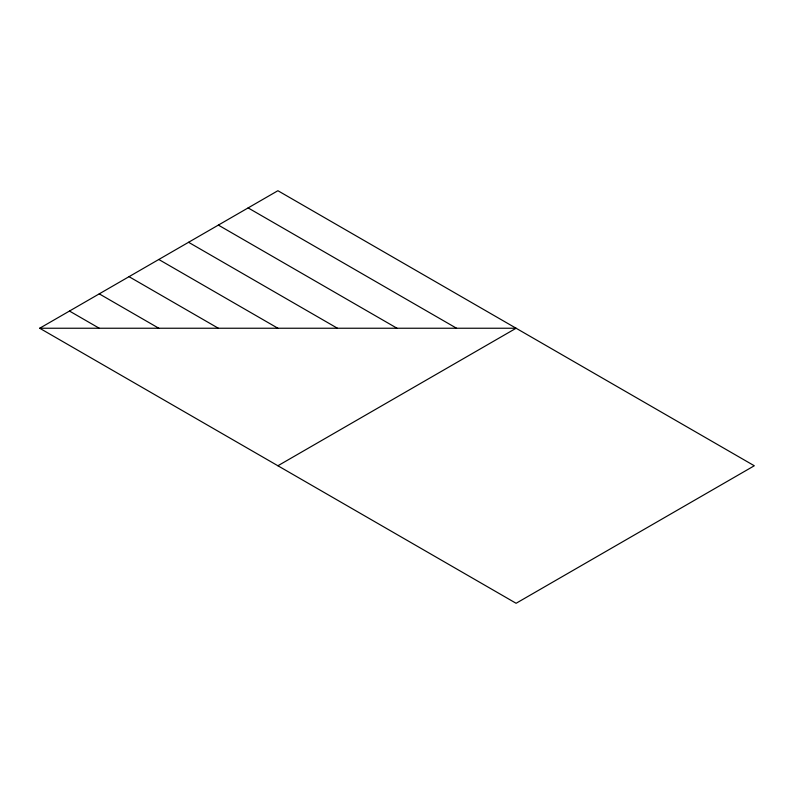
<?xml version="1.0" encoding="UTF-8"?>
<svg xmlns="http://www.w3.org/2000/svg" width="794" height="794" viewBox="0 0 794 794"><rect width="100%" height="100%" fill="white"/><g stroke="black" fill="none" stroke-linecap="round" stroke-linejoin="round"><path stroke-width="1.19" d="M39.7 328.24L277.9 190.719L754.3 465.76L516.1 603.281L39.7 328.24L516.1 328.24L277.9 465.76M248.125 207.909L456.55 328.24M218.35 225.099L397 328.24M188.575 242.289L337.45 328.24M158.8 259.479L277.9 328.24M129.025 276.669L218.35 328.24M99.25 293.859L158.8 328.24M69.475 311.049L99.25 328.24"/></g></svg>
